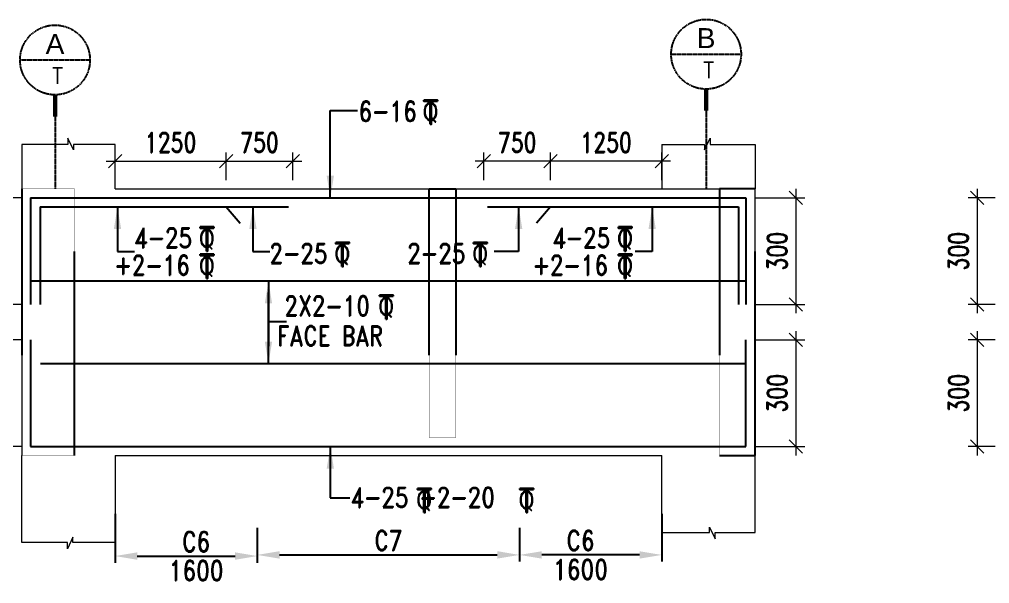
# Model space of a CAD drawing. Header units: millimetres. Extents: x 2061841 to 105821645, y -77612 to 48520811.
# Drawn here: x 2662806 to 2673720, y 21951 to 28305 of the extents above; entities that cross this region are included whole.
import ezdxf
from ezdxf.enums import TextEntityAlignment as Align

# ---------------------------------------------------------------- set-up
doc = ezdxf.new("R2010")
doc.units = ezdxf.units.MM
doc.header["$LTSCALE"] = 10
doc.header["$MEASUREMENT"] = 0
for name, pattern in [('$0$HIDDEN', [0.375, 0.25, -0.125]), ('BASEMENT COLUMN SETTING OUT-PART 2_R4$0$CENTER', [2, 1.25, -0.25, 0.25, -0.25]), ('CENTER', [2, 1.25, -0.25, 0.25, -0.25])]:
    doc.linetypes.add(name, pattern=pattern)
for name, color, linetype in [('A-Grid-Tower', 8, 'CENTER'), ('BASEMENT COLUMN SETTING OUT-PART 2_R4$0$A-GRID-MAIN', 2, 'BASEMENT COLUMN SETTING OUT-PART 2_R4$0$CENTER'), ('BEAM', 4, 'Continuous'), ('LEADER', 3, 'Continuous'), ('REIN', 1, 'Continuous'), ('SHEET', 7, 'Continuous'), ('VIN_BEAM', 4, 'Continuous')]:
    doc.layers.add(name, color=color, linetype=linetype)
doc.layers.add('TEXT', color=2, linetype='Continuous', lineweight=25)
doc.layers.add('VIN_SLAB DIMENSION', color=3, linetype='Continuous', lineweight=13)
doc.styles.add('200', font='romand.shx', dxfattribs={"width": 0.8, "height": 225})
doc.styles.add('BASEMENT COLUMN SETTING OUT-PART 2_R4$0$MAS-TXTL', font='arial.ttf', dxfattribs={"height": 200})
doc.styles.add('BASEMENT COLUMN SETTING OUT-PART 2_R4$0$MAS-TXTS', font='romans.shx', dxfattribs={"width": 0.8, "height": 180})
doc.styles.add('PK', font='romand.shx', dxfattribs={"width": 0.7, "height": 225})
doc.styles.add('PRP 100', font='romand.shx', dxfattribs={"width": 0.75})
doc.styles.add('RD', font='romand.shx', dxfattribs={"width": 0.9, "height": 225})
doc.styles.add('ROMAND', font='romand', dxfattribs={"height": 200})
doc.dimstyles.new('dim', dxfattribs={"dimtxt": 225, "dimasz": 150, "dimexe": 100, "dimexo": 100, "dimgap": 100, "dimtad": 1, "dimdec": 0, "dimlfac": -1, "dimrnd": 5, "dimdsep": 46, "dimtxsty": 'PRP 100', "dimblk": 'OBLIQUE', "dimcen": 1.5, "dimdle": 100, "dimclrd": 3, "dimclre": 3, "dimclrt": 2, "dimadec": 0, "dimazin": 0, "dimtfac": 1, "dimtdec": 0, "dimtix": 1, "dimtmove": 0, "dimatfit": 3, "dimldrblk": 'OBLIQUE', "dimfxl": 200, "dimlwd": -1, "dimlwe": -1, "dimarcsym": 0})
doc.dimstyles.new('GR', dxfattribs={"dimtxt": 225, "dimasz": 100, "dimexe": 50, "dimexo": 50, "dimgap": 40, "dimtad": 1, "dimdec": 0, "dimzin": 0, "dimdsep": 46, "dimtxsty": 'RD', "dimblk1": 'OBLIQUE', "dimblk2": 'OBLIQUE', "dimsah": 1, "dimcen": 0, "dimdle": 100, "dimclrd": 3, "dimclre": 3, "dimclrt": 2, "dimadec": 0, "dimazin": 0, "dimtfac": 1, "dimtdec": 0, "dimtix": 1, "dimtmove": 0, "dimatfit": 3, "dimfxl": 1, "dimtolj": 1, "dimtzin": 0, "dimarcsym": 0})
doc.dimstyles.new('GR2', dxfattribs={"dimtxt": 225, "dimasz": 100, "dimexe": 75, "dimexo": 75, "dimgap": 50, "dimtad": 1, "dimdec": 0, "dimdsep": 46, "dimtxsty": '200', "dimblk1": 'OBLIQUE', "dimblk2": 'OBLIQUE', "dimsah": 1, "dimcen": 50, "dimdle": 75, "dimclrd": 3, "dimclre": 3, "dimclrt": 2, "dimadec": 0, "dimazin": 0, "dimtfac": 1, "dimtdec": 0, "dimtix": 1, "dimtmove": 0, "dimatfit": 3, "dimldrblk": 'OBLIQUE', "dimfxl": 1, "dimtolj": 1, "dimtzin": 0, "dimarcsym": 0})

# ---------------------------------------------------------------- blocks, each defined once
blk = doc.blocks.new('_Oblique')
at = {"color": 0, "linetype": 'ByBlock', "lineweight": -2}
blk.add_line((-0.5, -0.5), (0.5, 0.5), dxfattribs=at)
blk = doc.blocks.new('*D2191')
at = {"layer": 'Defpoints', "color": 0, "transparency": 16777216}
for p in [(2665132, 26707), (2663882, 26395, 0), (2665132, 26395, 0)]:
    blk.add_point(p, dxfattribs=at)
at = {"layer": 'VIN_SLAB DIMENSION', "color": 3, "transparency": 16777216}
for p, q in [((2663882, 26495), (2663882, 26807)), ((2665132, 26495), (2665132, 26807)), ((2663782, 26707), (2665232, 26707))]:
    blk.add_line(p, q, dxfattribs=at)
at = {"layer": 'VIN_SLAB DIMENSION', "color": 3, "transparency": 16777216, "xscale": 150, "yscale": 150, "zscale": 150, "rotation": 180}
blk.add_blockref('_Oblique', (2663882, 26707), dxfattribs=at)
at = {"layer": 'VIN_SLAB DIMENSION', "color": 3, "transparency": 16777216, "xscale": 150, "yscale": 150, "zscale": 150}
blk.add_blockref('_Oblique', (2665132, 26707), dxfattribs=at)
at = {"layer": 'VIN_SLAB DIMENSION', "color": 2, "transparency": 16777216, "insert": (2664507, 26920), "char_height": 225, "attachment_point": 5, "style": 'PRP 100'}
blk.add_mtext('1250', dxfattribs=at)
blk = doc.blocks.new('OBLIQUE')
blk = doc.blocks.new('A$C33BE299A')
at = {"layer": 'SHEET', "color": 4, "style": 'ROMAND'}
for s, height, p in [('T', 170, (-16.2, 0)), ('Q', 125, (-14.4, 26.9))]:
    blk.add_text(s, height=height, dxfattribs=at).set_placement(p)
blk = doc.blocks.new('*D2109')
at = {"layer": 'Defpoints', "color": 0, "transparency": 16777216}
for p in [(2665882, 26707), (2665132, 26395), (2665882, 26395)]:
    blk.add_point(p, dxfattribs=at)
at = {"layer": 'VIN_SLAB DIMENSION', "color": 3, "transparency": 16777216}
for p, q in [((2665132, 26495), (2665132, 26807)), ((2665882, 26495), (2665882, 26807)), ((2665032, 26707), (2665982, 26707))]:
    blk.add_line(p, q, dxfattribs=at)
at = {"layer": 'VIN_SLAB DIMENSION', "color": 3, "transparency": 16777216, "xscale": 150, "yscale": 150, "zscale": 150, "rotation": 180}
blk.add_blockref('_Oblique', (2665132, 26707), dxfattribs=at)
at = {"layer": 'VIN_SLAB DIMENSION', "color": 3, "transparency": 16777216, "xscale": 150, "yscale": 150, "zscale": 150}
blk.add_blockref('_Oblique', (2665882, 26707), dxfattribs=at)
at = {"layer": 'VIN_SLAB DIMENSION', "color": 2, "transparency": 16777216, "insert": (2665507, 26920), "char_height": 225, "attachment_point": 5, "style": 'PRP 100'}
blk.add_mtext('750', dxfattribs=at)
blk = doc.blocks.new('*D2110')
at = {"layer": 'Defpoints', "color": 0, "transparency": 16777216}
for p in [(2668782, 26707), (2668782, 26395, 0), (2670032, 26395, 0)]:
    blk.add_point(p, dxfattribs=at)
at = {"layer": 'VIN_SLAB DIMENSION', "color": 3, "transparency": 16777216}
for p, q in [((2668782, 26495), (2668782, 26807)), ((2670032, 26495), (2670032, 26807)), ((2670132, 26707), (2668682, 26707))]:
    blk.add_line(p, q, dxfattribs=at)
at = {"layer": 'VIN_SLAB DIMENSION', "color": 3, "transparency": 16777216, "xscale": 150, "yscale": 150, "zscale": 150, "rotation": 180}
blk.add_blockref('_Oblique', (2668782, 26707), dxfattribs=at)
at = {"layer": 'VIN_SLAB DIMENSION', "color": 3, "transparency": 16777216, "xscale": 150, "yscale": 150, "zscale": 150}
blk.add_blockref('_Oblique', (2670032, 26707), dxfattribs=at)
at = {"layer": 'VIN_SLAB DIMENSION', "color": 2, "transparency": 16777216, "insert": (2669407, 26920), "char_height": 225, "attachment_point": 5, "style": 'PRP 100'}
blk.add_mtext('1250', dxfattribs=at)
blk = doc.blocks.new('*D2111')
at = {"layer": 'Defpoints', "color": 0, "transparency": 16777216}
for p in [(2668032, 26707), (2668032, 26395), (2668782, 26395)]:
    blk.add_point(p, dxfattribs=at)
at = {"layer": 'VIN_SLAB DIMENSION', "color": 3, "transparency": 16777216}
for p, q in [((2668032, 26495), (2668032, 26807)), ((2668782, 26495), (2668782, 26807)), ((2668882, 26707), (2667932, 26707))]:
    blk.add_line(p, q, dxfattribs=at)
at = {"layer": 'VIN_SLAB DIMENSION', "color": 3, "transparency": 16777216, "xscale": 150, "yscale": 150, "zscale": 150, "rotation": 180}
blk.add_blockref('_Oblique', (2668032, 26707), dxfattribs=at)
at = {"layer": 'VIN_SLAB DIMENSION', "color": 3, "transparency": 16777216, "xscale": 150, "yscale": 150, "zscale": 150}
blk.add_blockref('_Oblique', (2668782, 26707), dxfattribs=at)
at = {"layer": 'VIN_SLAB DIMENSION', "color": 2, "transparency": 16777216, "insert": (2668407, 26920), "char_height": 225, "attachment_point": 5, "style": 'PRP 100'}
blk.add_mtext('750', dxfattribs=at)
blk = doc.blocks.new('*D2040')
at = {"layer": 'BEAM', "color": 3, "lineweight": -2, "transparency": 16777216}
for p, q in [((2663882, 22735), (2663882, 22186)), ((2665482, 22580), (2665482, 22186)), ((2664132, 22261), (2665232, 22261))]:
    blk.add_line(p, q, dxfattribs=at)
at = {"layer": 'BEAM', "color": 3, "transparency": 16777216}
for points in [[(2664132, 22303), (2664132, 22219), (2663882, 22261)], [(2665232, 22303), (2665232, 22219), (2665482, 22261)]]:
    blk.add_solid(points, dxfattribs=at)
at = {"layer": 'Defpoints', "color": 0, "transparency": 16777216}
for p in [(2663882, 22810, 0), (2665482, 22655, 0), (2665482, 22261)]:
    blk.add_point(p, dxfattribs=at)
at = {"layer": 'BEAM', "color": 2, "transparency": 16777216, "char_height": 225, "attachment_point": 5, "style": '200'}
for s, insert in [('\\A1;C6', (2664794, 22423)), ('\\A1;1600', (2664794, 22098))]:
    blk.add_mtext(s, dxfattribs=dict(at, insert=insert))
blk = doc.blocks.new('*D2041')
at = {"layer": 'BEAM', "color": 3, "lineweight": -2, "transparency": 16777216}
for p, q in [((2670032, 22735), (2670032, 22199)), ((2668432, 22580), (2668432, 22199)), ((2669782, 22274), (2668682, 22274))]:
    blk.add_line(p, q, dxfattribs=at)
at = {"layer": 'BEAM', "color": 3, "transparency": 16777216}
for points in [[(2668682, 22315), (2668682, 22232), (2668432, 22274)], [(2669782, 22315), (2669782, 22232), (2670032, 22274)]]:
    blk.add_solid(points, dxfattribs=at)
at = {"layer": 'Defpoints', "color": 0, "transparency": 16777216}
for p in [(2670032, 22810, 0), (2668432, 22655, 0), (2668432, 22274)]:
    blk.add_point(p, dxfattribs=at)
at = {"layer": 'BEAM', "color": 2, "transparency": 16777216, "char_height": 225, "attachment_point": 5, "style": '200'}
for s, insert in [('\\A1;C6', (2669119, 22436)), ('\\A1;1600', (2669119, 22111))]:
    blk.add_mtext(s, dxfattribs=dict(at, insert=insert))
blk = doc.blocks.new('*D2042')
at = {"layer": 'BEAM', "color": 3, "lineweight": -2, "transparency": 16777216}
for p, q in [((2665482, 22505), (2665482, 22199)), ((2668432, 22580), (2668432, 22199)), ((2665732, 22274), (2668182, 22274))]:
    blk.add_line(p, q, dxfattribs=at)
at = {"layer": 'BEAM', "color": 3, "transparency": 16777216}
for points in [[(2665732, 22316), (2665732, 22232), (2665482, 22274)], [(2668182, 22316), (2668182, 22232), (2668432, 22274)]]:
    blk.add_solid(points, dxfattribs=at)
at = {"layer": 'Defpoints', "color": 0, "transparency": 16777216}
for p in [(2668432, 22655, 14), (2665482, 22580), (2668432, 22274)]:
    blk.add_point(p, dxfattribs=at)
at = {"layer": 'BEAM', "color": 2, "transparency": 16777216, "insert": (2666957, 22436), "char_height": 225, "attachment_point": 5, "style": '200'}
blk.add_mtext('\\A1;C7', dxfattribs=at)
blk = doc.blocks.new('BASEMENT COLUMN SETTING OUT-PART 2_R4$0$GRID TARGET1')
blk.add_wipeout([(393, -655), (392, -641), (392, -628), (390, -614), (389, -600), (387, -587), (384, -573), (381, -560), (377, -547), (373, -534), (369, -521), (364, -508), (359, -495), (353, -483), (347, -471), (340, -459), (333, -447), (325, -435), (318, -424), (309, -413), (301, -403), (292, -392), (282, -382), (273, -373), (263, -363), (252, -354), (242, -346), (231, -337), (220, -330), (208, -322), (196, -315), (184, -308), (172, -302), (160, -296), (147, -291), (134, -286), (121, -282), (108, -278), (95, -274), (82, -271), (68, -268), (55, -266), (41, -265), (27, -263), (14, -263), (0, -262), (-14, -263), (-27, -263), (-41, -265), (-55, -266), (-68, -268), (-82, -271), (-95, -274), (-108, -278), (-121, -282), (-134, -286), (-147, -291), (-160, -296), (-172, -302), (-184, -308), (-196, -315), (-208, -322), (-220, -330), (-231, -337), (-242, -346), (-252, -354), (-263, -363), (-273, -373), (-282, -382), (-292, -392), (-301, -403), (-309, -413), (-318, -424), (-325, -435), (-333, -447), (-340, -459), (-347, -471), (-353, -483), (-359, -495), (-364, -508), (-369, -521), (-373, -534), (-377, -547), (-381, -560), (-384, -573), (-387, -587), (-389, -600), (-390, -614), (-392, -628), (-392, -641), (-393, -655), (-392, -669), (-392, -682), (-390, -696), (-389, -710), (-387, -723), (-384, -737), (-381, -750), (-377, -763), (-373, -776), (-369, -789), (-364, -802), (-359, -815), (-353, -827), (-347, -839), (-340, -851), (-333, -863), (-325, -875), (-318, -886), (-309, -897), (-301, -907), (-292, -918), (-282, -928), (-273, -937), (-263, -947), (-252, -956), (-242, -964), (-231, -973), (-220, -981), (-208, -988), (-196, -995), (-184, -1002), (-172, -1008), (-160, -1014), (-147, -1019), (-134, -1024), (-121, -1028), (-108, -1032), (-95, -1036), (-82, -1039), (-68, -1042), (-55, -1044), (-41, -1046), (-27, -1047), (-14, -1047), (0, -1048), (14, -1047), (27, -1047), (41, -1046), (55, -1044), (68, -1042), (82, -1039), (95, -1036), (108, -1032), (121, -1028), (134, -1024), (147, -1019), (160, -1014), (172, -1008), (184, -1002), (196, -995), (208, -988), (220, -981), (231, -973), (242, -964), (252, -956), (263, -947), (273, -937), (282, -928), (292, -918), (301, -907), (309, -897), (318, -886), (325, -875), (333, -863), (340, -851), (347, -839), (353, -827), (359, -815), (364, -802), (369, -789), (373, -776), (377, -763), (381, -750), (384, -737), (387, -723), (389, -710), (390, -696), (392, -682), (392, -669)])
blk.add_line((-393, -655), (393, -655))
at = {"const_width": 48.8}
blk.add_lwpolyline([(0, -1048), (0, -1292)], dxfattribs=at)
blk.add_circle((0, -655), 393)
for tag, height, style, p in [('AS', 225, 'BASEMENT COLUMN SETTING OUT-PART 2_R4$0$MAS-TXTL', (0, -586)), ('REF', 180, 'BASEMENT COLUMN SETTING OUT-PART 2_R4$0$MAS-TXTS', (29, -925))]:
    blk.add_attdef(tag, text='', height=height, dxfattribs=dict(style=style)).set_placement(p, align=Align.CENTER)
blk = doc.blocks.new('*D1402')
at = {"layer": 'Defpoints', "color": 0, "transparency": 16777216}
for p in [(2662931, 26295), (2662629, 25095), (2662931, 25095)]:
    blk.add_point(p, dxfattribs=at)
at = {"layer": 'VIN_SLAB DIMENSION', "color": 3, "transparency": 16777216}
for p, q in [((2662629, 26395), (2662629, 24995)), ((2662831, 26295), (2662529, 26295)), ((2662831, 25095), (2662529, 25095))]:
    blk.add_line(p, q, dxfattribs=at)
at = {"layer": 'VIN_SLAB DIMENSION', "color": 3, "transparency": 16777216, "xscale": 150, "yscale": 150, "zscale": 150}
for p, rotation in [((2662629, 26295), 90), ((2662629, 25095), 270)]:
    blk.add_blockref('_Oblique', p, dxfattribs=dict(at, rotation=rotation))
at = {"layer": 'VIN_SLAB DIMENSION', "color": 2, "transparency": 16777216, "insert": (2662417, 25695), "char_height": 225, "attachment_point": 5, "rotation": 90, "style": 'PRP 100'}
blk.add_mtext('300', dxfattribs=at)
blk = doc.blocks.new('*D1403')
at = {"layer": 'Defpoints', "color": 0, "transparency": 16777216}
for p in [(2662931, 24695), (2662629, 23495), (2662931, 23495)]:
    blk.add_point(p, dxfattribs=at)
at = {"layer": 'VIN_SLAB DIMENSION', "color": 3, "transparency": 16777216}
for p, q in [((2662629, 24795), (2662629, 23395)), ((2662831, 24695), (2662529, 24695)), ((2662831, 23495), (2662529, 23495))]:
    blk.add_line(p, q, dxfattribs=at)
at = {"layer": 'VIN_SLAB DIMENSION', "color": 3, "transparency": 16777216, "xscale": 150, "yscale": 150, "zscale": 150}
for p, rotation in [((2662629, 24695), 90), ((2662629, 23495), 270)]:
    blk.add_blockref('_Oblique', p, dxfattribs=dict(at, rotation=rotation))
at = {"layer": 'VIN_SLAB DIMENSION', "color": 2, "transparency": 16777216, "insert": (2662417, 24095), "char_height": 225, "attachment_point": 5, "rotation": 90, "style": 'PRP 100'}
blk.add_mtext('300', dxfattribs=at)
blk = doc.blocks.new('*D1404')
at = {"layer": 'Defpoints', "color": 0, "transparency": 16777216}
for p in [(2670977, 26295), (2670977, 25095), (2671542, 25095)]:
    blk.add_point(p, dxfattribs=at)
at = {"layer": 'VIN_SLAB DIMENSION', "color": 3, "transparency": 16777216}
for p, q in [((2671542, 26395), (2671542, 24995)), ((2671077, 26295), (2671642, 26295)), ((2671077, 25095), (2671642, 25095))]:
    blk.add_line(p, q, dxfattribs=at)
at = {"layer": 'VIN_SLAB DIMENSION', "color": 3, "transparency": 16777216, "xscale": 150, "yscale": 150, "zscale": 150}
for p, rotation in [((2671542, 26295), 90), ((2671542, 25095), 270)]:
    blk.add_blockref('_Oblique', p, dxfattribs=dict(at, rotation=rotation))
at = {"layer": 'VIN_SLAB DIMENSION', "color": 2, "transparency": 16777216, "insert": (2671330, 25695), "char_height": 225, "attachment_point": 5, "rotation": 90, "style": 'PRP 100'}
blk.add_mtext('300', dxfattribs=at)
blk = doc.blocks.new('*D1405')
at = {"layer": 'Defpoints', "color": 0, "transparency": 16777216}
for p in [(2670977, 24695), (2670977, 23495), (2671542, 23495)]:
    blk.add_point(p, dxfattribs=at)
at = {"layer": 'VIN_SLAB DIMENSION', "color": 3, "transparency": 16777216}
for p, q in [((2671542, 24795), (2671542, 23395)), ((2671077, 24695), (2671642, 24695)), ((2671077, 23495), (2671642, 23495))]:
    blk.add_line(p, q, dxfattribs=at)
at = {"layer": 'VIN_SLAB DIMENSION', "color": 3, "transparency": 16777216, "xscale": 150, "yscale": 150, "zscale": 150}
for p, rotation in [((2671542, 24695), 90), ((2671542, 23495), 270)]:
    blk.add_blockref('_Oblique', p, dxfattribs=dict(at, rotation=rotation))
at = {"layer": 'VIN_SLAB DIMENSION', "color": 2, "transparency": 16777216, "insert": (2671330, 24095), "char_height": 225, "attachment_point": 5, "rotation": 90, "style": 'PRP 100'}
blk.add_mtext('300', dxfattribs=at)
blk = doc.blocks.new('*D1406')
at = {"layer": 'Defpoints', "color": 0, "transparency": 16777216}
for p in [(2673883, 26295), (2673581, 25095), (2673883, 25095)]:
    blk.add_point(p, dxfattribs=at)
at = {"layer": 'VIN_SLAB DIMENSION', "color": 3, "transparency": 16777216}
for p, q in [((2673581, 26395), (2673581, 24995)), ((2673783, 26295), (2673481, 26295)), ((2673783, 25095), (2673481, 25095))]:
    blk.add_line(p, q, dxfattribs=at)
at = {"layer": 'VIN_SLAB DIMENSION', "color": 3, "transparency": 16777216, "xscale": 150, "yscale": 150, "zscale": 150}
for p, rotation in [((2673581, 26295), 90), ((2673581, 25095), 270)]:
    blk.add_blockref('_Oblique', p, dxfattribs=dict(at, rotation=rotation))
at = {"layer": 'VIN_SLAB DIMENSION', "color": 2, "transparency": 16777216, "insert": (2673369, 25695), "char_height": 225, "attachment_point": 5, "rotation": 90, "style": 'PRP 100'}
blk.add_mtext('300', dxfattribs=at)
blk = doc.blocks.new('*D1407')
at = {"layer": 'Defpoints', "color": 0, "transparency": 16777216}
for p in [(2673883, 24695), (2673581, 23495), (2673883, 23495)]:
    blk.add_point(p, dxfattribs=at)
at = {"layer": 'VIN_SLAB DIMENSION', "color": 3, "transparency": 16777216}
for p, q in [((2673581, 24795), (2673581, 23395)), ((2673783, 24695), (2673481, 24695)), ((2673783, 23495), (2673481, 23495))]:
    blk.add_line(p, q, dxfattribs=at)
at = {"layer": 'VIN_SLAB DIMENSION', "color": 3, "transparency": 16777216, "xscale": 150, "yscale": 150, "zscale": 150}
for p, rotation in [((2673581, 24695), 90), ((2673581, 23495), 270)]:
    blk.add_blockref('_Oblique', p, dxfattribs=dict(at, rotation=rotation))
at = {"layer": 'VIN_SLAB DIMENSION', "color": 2, "transparency": 16777216, "insert": (2673369, 24095), "char_height": 225, "attachment_point": 5, "rotation": 90, "style": 'PRP 100'}
blk.add_mtext('300', dxfattribs=at)

msp = doc.modelspace()

# ---------------------------------------------------------------- linework, layer by layer
at = {"layer": 'A-Grid-Tower', "color": 6}
for p, q in [((2663206.5, 27211.3, 0), (2663206.5, 26395.4, 0)), ((2670531.5, 27275.8, 0), (2670531.5, 26395.4, 0))]:
    msp.add_line(p, q, dxfattribs=at)
at = {"layer": 'BEAM', "lineweight": 13}
for p, q in [((2663351, 26966, -51.6), (2663351, 26895.4, -51.6)), ((2663414.1, 26834.4, -51.6), (2663351, 26966, -51.6)), ((2670512.6, 26834.4, -51.6), (2670575.8, 26966, -51.6)), ((2670575.8, 26966, -51.6), (2670575.8, 26895.4, -51.6)), ((2662831.5, 26895.4, -51.6), (2662831.5, 26395.4, -51.6)), ((2663351, 26895.4, -51.6), (2662831.5, 26895.4, 0)), ((2663414.1, 26895.4, -51.6), (2663414.1, 26834.4, -51.6)), ((2663881.5, 26895.4, 0), (2663414.1, 26895.4, -51.6)), ((2663881.5, 26395.4, 0), (2663881.5, 26895.4, 0)), ((2670031.5, 26895.4, 0), (2670031.5, 26395.4, 0)), ((2670031.5, 26895.4, 0), (2670512.6, 26895.4, -51.6)), ((2670512.6, 26895.4, -51.6), (2670512.6, 26834.4, -51.6)), ((2670575.8, 26895.4, -51.6), (2671081.5, 26895.4, 51.6)), ((2671081.5, 26895.4, 0), (2671081.5, 26395.4, 0)), ((2662831.5, 26395.4, 0), (2662831.5, 23395.4, 0)), ((2663881.5, 26395.4, 0), (2671081.5, 26395.4, 0)), ((2671081.5, 22526.4, 0), (2671081.5, 26395.4, 0)), ((2662831.5, 22412.5, -51.6), (2662831.5, 23395.4, -51.6)), ((2663881.5, 23395.4, 0), (2670031.5, 23395.4, 0)), ((2663881.5, 23395.4, 0), (2663881.5, 22412.5, 0)), ((2670031.5, 22526.4, 0), (2670031.5, 23395.4, 0)), ((2670031.5, 22526.4, 0), (2670570.1, 22526.4, -51.6)), ((2670570.1, 22526.4, -51.6), (2670570.1, 22587.3, -51.6)), ((2670570.1, 22587.3, -51.6), (2670633.2, 22455.7, -51.6)), ((2670633.2, 22526.4, -51.6), (2671081.5, 22526.4, 51.6)), ((2670633.2, 22455.7, -51.6), (2670633.2, 22526.4, -51.6)), ((2663345.4, 22412.5, -51.6), (2662831.5, 22412.5, 0)), ((2663408.5, 22473.4, -51.6), (2663345.4, 22341.8, -51.6)), ((2663345.4, 22341.8, -51.6), (2663345.4, 22412.5, -51.6)), ((2663408.5, 22412.5, -51.6), (2663408.5, 22473.4, -51.6)), ((2663881.5, 22412.5, 0), (2663408.5, 22412.5, -51.6))]:
    msp.add_line(p, q, dxfattribs=at)
at = {"layer": 'LEADER', "color": 3}
msp.add_line((2665607.9, 24903.9, 0), (2665811.2, 24903.9, 0), dxfattribs=at)
at = {"layer": 'REIN'}
for p, q in [((2662930.7, 26295.4, 0), (2666721.3, 26295.4, 0)), ((2662930.7, 26295.4, 0), (2662930.7, 25095.4)), ((2663038.1, 26195.4, 0), (2665834.9, 26195.4, 0)), ((2663038.1, 26195.4, 0), (2663038.1, 25093, 0)), ((2665130.7, 26195.4, 0), (2665291.2, 26009.4, 0)), ((2666721.3, 26295.4, 0), (2670977, 26295.4, 0)), ((2668070.5, 26195.4, 0), (2670895.3, 26195.4, 0)), ((2668782.3, 26195.4, 0), (2668621.8, 26009.4, 0)), ((2670895.3, 26195.4, 0), (2670895.3, 25094.5, 0)), ((2670977, 26295.4, 0), (2670977, 25095.4, 0)), ((2662930.7, 25362.1, 0), (2670977, 25362.1, 0)), ((2662930.7, 24695.4, 0), (2662930.7, 23495.4, 0)), ((2670977, 23495.4, 0), (2670977, 24695.4, 0)), ((2663042.9, 24428.7, 0), (2670977, 24428.7, 0)), ((2662930.7, 23495.4, 0), (2670977, 23495.4, 0))]:
    msp.add_line(p, q, dxfattribs=at)
at = {"layer": 'VIN_BEAM', "linetype": '$0$HIDDEN', "elevation": 0}
for points in [[(2663426.5, 26395.4), (2662831.5, 26395.4), (2662831.5, 23395.4), (2663426.5, 23395.4)], [(2667416.5, 26395.4), (2667716.5, 26395.4), (2667716.5, 23595.4), (2667416.5, 23595.4)], [(2671081.5, 26395.4), (2670681.5, 26395.4), (2670681.5, 23395.4), (2671081.5, 23395.4)]]:
    msp.add_lwpolyline(points, close=True, dxfattribs=at)

# ---------------------------------------------------------------- block references
at = {"layer": 'TEXT', "color": 1, "xscale": 1.600000001490116, "yscale": 1.600000001490116, "zscale": 1.600000001490116}
for p in [(2667359.7, 27123.9, 243658.3), (2664843.5, 25695.9, 243658.3), (2669547.6, 25695.9, 243658.3), (2666366.9, 25521.3, 243658.3), (2667917.7, 25521.3, 243658.3), (2664843.5, 25387.7, 243658.3), (2669547.6, 25387.7, 243658.3), (2666860.7, 24929.1, 243658.3), (2667288.6, 22750.3, 243658.3), (2668438.7, 22750.3, 243658.3)]:
    msp.add_blockref('A$C33BE299A', p, dxfattribs=at)

# ---------------------------------------------------------------- texts
at = {"layer": 'TEXT', "color": 2, "style": 'PK', "width": 0.8}
for s, p in [('6-16', (2666620.9, 27157.3, -0.2)), ('4-25', (2664094.3, 25731.9, 0)), ('4-25', (2668798.4, 25731.9, 0)), ('2-25', (2665617.7, 25557.2, 0)), ('2-25', (2667168.5, 25557.2, 0)), ('+2-16', (2663876, 25423.6, 0)), ('+2-16', (2668580, 25423.6, 0)), ('2X2-10', (2665786.4, 24965.7, 0)), ('FACE BAR', (2665706.4, 24629.6, 0))]:
    msp.add_text(s, height=225, dxfattribs=at).set_placement(p)
msp.add_text('4-25 +2-20', height=225, rotation=0, dxfattribs=at).set_placement((2666528.5, 22809.8, 0))

# ---------------------------------------------------------------- dimensions: what is measured, and where the dimension line sits
at = {"layer": 'BEAM'}
dim = msp.add_linear_dim(base=(2665481.5, 22260.9, 0.1), p1=(2663881.5, 22810.1, 0.1), p2=(2665481.5, 22655.1, 0.1), text='C6\\X1600', dimstyle='GR2', override={"dimasz": 250, "dimtxsty": '200', "dimldrblk": 'OBLIQUE'}, dxfattribs=at)
dim.commit()
dim.dimension.update_dxf_attribs({"geometry": '*D2040', "text_midpoint": (2664794.3, 22260.9, 0.1), "dimtype": 160})
dim = msp.add_linear_dim(base=(2668431.5, 22273.6, 0), p1=(2670031.5, 22810.4, 0), p2=(2668431.5, 22655.1, 0), angle=180, text='C6\\X1600', dimstyle='GR2', override={"dimasz": 250, "dimtxsty": '200', "dimldrblk": 'OBLIQUE'}, dxfattribs=at)
dim.commit()
dim.dimension.update_dxf_attribs({"geometry": '*D2041', "text_midpoint": (2669118.7, 22273.6, 0), "dimtype": 160})
dim = msp.add_linear_dim(base=(2668431.5, 22274, 0.1), p1=(2665481.5, 22580.1, 0.1), p2=(2668431.5, 22655.1, 14.1), text='C7', dimstyle='GR2', override={"dimasz": 250, "dimtxsty": '200', "dimldrblk": 'OBLIQUE'}, dxfattribs=at)
dim.commit()
dim.dimension.update_dxf_attribs({"geometry": '*D2042', "text_midpoint": (2666956.5, 22436.5, 0.1)})
at = {"layer": 'VIN_SLAB DIMENSION'}
dim = msp.add_linear_dim(base=(2665131.5, 26707.1, 0), p1=(2663881.5, 26395.4, 0), p2=(2665131.5, 26395.4, 0), dimstyle='dim', dxfattribs=at)
dim.commit()
dim.dimension.update_dxf_attribs({"geometry": '*D2191', "text_midpoint": (2664506.5, 26919.6, 0)})
dim = msp.add_linear_dim(base=(2665881.5, 26707.1), p1=(2665131.5, 26395.4), p2=(2665881.5, 26395.4), dimstyle='dim', override={"dimtxsty": 'PRP 100', "dimldrblk": 'OBLIQUE'}, dxfattribs=at)
dim.commit()
dim.dimension.update_dxf_attribs({"geometry": '*D2109', "text_midpoint": (2665506.5, 26919.6)})
dim = msp.add_linear_dim(base=(2668031.5, 26707.1, 0), p1=(2668781.5, 26395.4, 0), p2=(2668031.5, 26395.4, 0), angle=180, dimstyle='dim', override={"dimtxsty": 'PRP 100', "dimldrblk": 'OBLIQUE'}, dxfattribs=at)
dim.commit()
dim.dimension.update_dxf_attribs({"geometry": '*D2111', "text_midpoint": (2668406.5, 26919.6, 0)})
dim = msp.add_linear_dim(base=(2668781.5, 26707.1, 0), p1=(2670031.5, 26395.4, 0), p2=(2668781.5, 26395.4, 0), angle=180, dimstyle='dim', dxfattribs=at)
dim.commit()
dim.dimension.update_dxf_attribs({"geometry": '*D2110', "text_midpoint": (2669406.5, 26919.6, 0)})
for base, p1, p2, picture, middle in [((2662629, 25095.4), (2662930.7, 26295.4), (2662930.7, 25095.4), '*D1402', (2662416.5, 25695.4)), ((2671542.4, 25095.4, 0), (2670977, 26295.4, 0), (2670977, 25095.4, 0), '*D1404', (2671329.9, 25695.4, 0)), ((2673581.4, 25095.4, 103.1), (2673883, 26295.4, 103.1), (2673883, 25095.4, 103.1), '*D1406', (2673368.9, 25695.4, 103.1)), ((2662629, 23495.4, 0), (2662930.7, 24695.4, 0), (2662930.7, 23495.4, 0), '*D1403', (2662416.5, 24095.4, 0)), ((2671542.4, 23495.4, 0), (2670977, 24695.4, 0), (2670977, 23495.4, 0), '*D1405', (2671329.9, 24095.4, 0)), ((2673581.4, 23495.4, 103.1), (2673883, 24695.4, 103.1), (2673883, 23495.4, 103.1), '*D1407', (2673368.9, 24095.4, 103.1))]:
    dim = msp.add_linear_dim(base=base, p1=p1, p2=p2, angle=90, text='300', dimstyle='dim', override={"dimtxsty": 'PRP 100', "dimldrblk": 'OBLIQUE'}, dxfattribs=at)
    dim.commit()
    dim.dimension.update_dxf_attribs({"geometry": picture, "text_midpoint": middle})

# ---------------------------------------------------------------- leaders
at = {"layer": 'LEADER', "color": 3}
for points in [[(2666303.6, 26295.1, 0), (2666303.6, 27279.9, 0), (2666611, 27279.9, 0)], [(2663909.5, 26195.4, 0), (2663909.5, 25692.6, 0), (2664101.5, 25692.6, 0)], [(2665433, 26195.4, 0), (2665433, 25692.6, 0), (2665624.9, 25692.6, 0)], [(2668422.5, 26195.4, 0), (2668422.5, 25692.6, 0), (2668146.8, 25692.6, 0)], [(2669924.3, 26195.4, 0), (2669924.9, 25692.6, 0), (2669732.9, 25692.6, 0)], [(2665607.9, 25356.9, 0), (2665607.9, 24626.1, 0)], [(2665607.9, 24426.9, 0), (2665607.9, 25229.8, 0)], [(2666303.6, 23495.4, 0), (2666303.6, 22918.2, 0), (2666521.6, 22918.2, 0)]]:
    msp.add_leader(points, dimstyle='GR', override={"dimasz": 250}, dxfattribs=at)

# ---------------------------------------------------------------- next in the draw order: block references
at = {"layer": 'BASEMENT COLUMN SETTING OUT-PART 2_R4$0$A-GRID-MAIN', "color": 240, "true_color": 0xed1f24}
for p, values in [((2670531.5, 28567.6, 0), {'REF': 'T', 'AS': 'B'}), ((2663206.5, 28503.1, 0), {'REF': 'T', 'AS': 'A'})]:
    msp.add_blockref('BASEMENT COLUMN SETTING OUT-PART 2_R4$0$GRID TARGET1', p, dxfattribs=at).add_auto_attribs(values)

doc.saveas('drawing.dxf')
